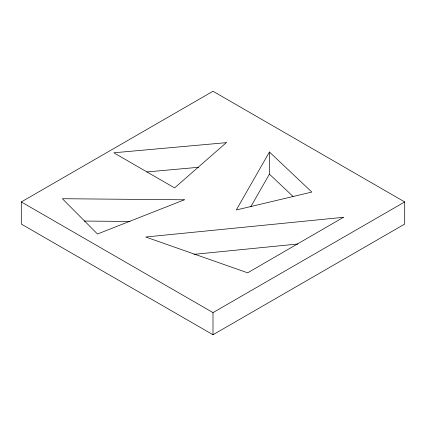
<?xml version="1.0" encoding="UTF-8"?>
<svg xmlns="http://www.w3.org/2000/svg" width="426" height="426" viewBox="0 0 426 426"><rect width="100%" height="100%" fill="white"/><g stroke="black" fill="none" stroke-linecap="round" stroke-linejoin="round"><path stroke-width="0.64" d="M269.418 152.002L236.302 209.975L311.859 192.057L269.418 152.002L269.418 174.138L250.728 206.855M21.3 201.935L213 91.255L404.7 201.935L404.7 224.065L213 334.745L21.3 224.065L21.3 201.935L213 312.609L404.7 201.935M193.99 254.349L297.795 244.002M146.885 171.95L198.5 167.296M84.252 221.051L129.994 221.456M269.418 174.138L293.051 196.439M213 312.609L213 334.745M226.297 142.657L174.596 187.898L113.795 152.796L226.297 142.657M343.42 217.319L247.634 272.816L145.724 237.021L343.42 217.319M184.357 199.794L97.479 234.012L62.377 198.724L184.357 199.794"/></g></svg>
